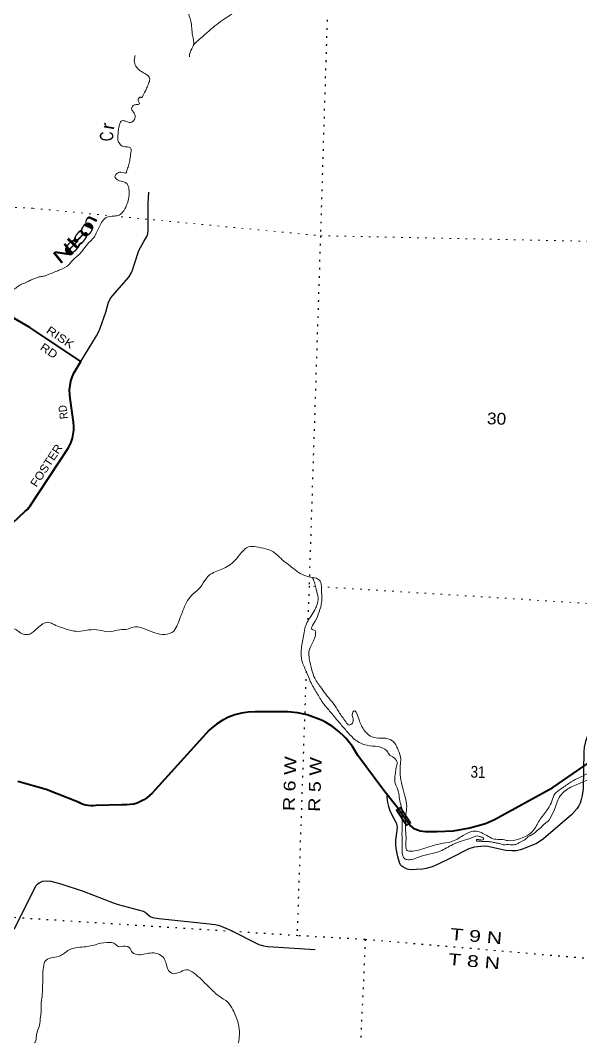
# Model space of a CAD drawing. Header units: feet. Extents: x -762378 to -505285, y -497909 to -353855.
# Drawn here: x -602644 to -594306, y -464566 to -449448 of the extents above; entities that cross this region are included whole.
import ezdxf

# ---------------------------------------------------------------- set-up
doc = ezdxf.new("R2010")
doc.units = ezdxf.units.FT
doc.header["$LTSCALE"] = 80
doc.linetypes.add('DOTTED', pattern=[1.5, 0.3, -1.2])
for name, color, linetype, lineweight in [('26', 7, 'Continuous', 40), ('29', 7, 'Continuous', 25), ('39', 7, 'Continuous', 13), ('6', 7, 'DOTTED', 25), ('61', 7, 'Continuous', 13), ('7', 7, 'DOTTED', 13)]:
    doc.layers.add(name, color=color, linetype=linetype, lineweight=lineweight)
doc.layers.add('27', color=7, linetype='Continuous')
doc.layers.add('41', color=7, linetype='Continuous')

msp = doc.modelspace()

# ---------------------------------------------------------------- linework, layer by layer
at = {"layer": '26'}
msp.add_line((-602502.86, -454015.72), (-603415.58, -453484.05), dxfattribs=at)
for points in [[(-602574.42, -456754.32), (-602534.15, -456718.37), (-602514.8, -456695.4), (-602497.96, -456670.53), (-601933.47, -455812.29), (-601914.31, -455778.45), (-601888.91, -455722.99), (-601869.44, -455665.18), (-601856.13, -455605.66), (-601849.11, -455545.07), (-601848.46, -455484.07), (-601854.19, -455423.35), (-601895.5, -455100.54), (-601900.27, -455076.6), (-601908.42, -455011.72), (-601909.75, -454946.34), (-601904.23, -454881.18), (-601891.93, -454816.96), (-601872.98, -454754.37), (-601847.6, -454694.11), (-601745.69, -454523.22), (-602502.86, -454015.72)], [(-603347.96, -457754.59), (-603337.01, -457696.33), (-603323.02, -457640.3), (-603305.91, -457590.49), (-603276.36, -457520.46), (-603249.94, -457471.31), (-603211.44, -457400.62), (-603149.61, -457310.9), (-603078.75, -457228.14), (-603032.37, -457182.36), (-602574.45, -456754.33)], [(-597019.08, -461173.44), (-597233.78, -460904.08), (-597619.2, -460384.32), (-597702.29, -460249.77), (-597798.99, -460124.64), (-597812.89, -460108.71), (-597901.97, -460025.27), (-597999.29, -459951.6), (-598103.78, -459888.5), (-598161.61, -459859.62), (-598375.52, -459777.9), (-598518.69, -459749.32), (-598664.06, -459735.86), (-598745.21, -459734.98), (-599150.45, -459735.02), (-599252.51, -459739.36), (-599353.56, -459754.34), (-599452.49, -459779.8), (-599548.22, -459815.47), (-599639.69, -459860.94), (-599725.91, -459915.73), (-599805.93, -459979.23), (-599835.65, -460006.58), (-600683.57, -460941.39), (-600720.73, -460980.04), (-600761.73, -461014.59), (-600806.12, -461044.67), (-600853.4, -461069.94), (-600903.07, -461090.14), (-600954.58, -461105.03), (-601007.37, -461114.45), (-601060.85, -461118.31), (-601114.43, -461116.55), (-601132.75, -461114.66), (-601516.28, -461125.49), (-601554.76, -461130.51), (-601593.55, -461131.49), (-601632.23, -461128.4), (-601670.37, -461121.29), (-601707.57, -461110.23), (-601743.4, -461095.35), (-601767.61, -461082.65), (-602260.56, -460886.82), (-602679.45, -460770.93)], [(-597019.08, -461173.44), (-596840.15, -461428.7), (-596806.76, -461452.57), (-596771.06, -461472.82), (-596733.43, -461489.22), (-596694.3, -461501.61), (-596654.09, -461509.83), (-596613.23, -461513.8), (-596572.19, -461513.49), (-596439.22, -461516.22), (-596195.61, -461501.5), (-595954.88, -461461.4), (-595719.66, -461396.36), (-595587.05, -461334), (-594719.04, -460860.14), (-593905.31, -460298.15)]]:
    msp.add_lwpolyline(points, dxfattribs=at)
at = {"layer": '29'}
msp.add_line((-598961.39, -463224.28), (-598254.17, -463269.08), dxfattribs=at)
for points in [[(-601745.69, -454523.22), (-601508.39, -454139.71), (-601482.85, -454087.53), (-601457.31, -454027.9), (-601372.16, -453790.44), (-601329.59, -453640.3), (-601295.53, -453573.22), (-601206.12, -453470.99), (-601031.57, -453266.54), (-600993.25, -453206.92), (-600974.09, -453164.32), (-600950.68, -453083.4), (-600878.3, -452870.43), (-600805.93, -452738.39), (-600759.1, -452661.72), (-600746.32, -452622.32), (-600742.07, -452563.76), (-600742.07, -452171.9), (-600729.29, -452005.79)], [(-593864.06, -459369.58), (-594040.95, -459670.43), (-594087.78, -459775.85), (-594232.54, -460177.29), (-594251.69, -460261.41), (-594258.08, -460330.62), (-594266.59, -460875.82), (-594283.62, -460978.04), (-594296.39, -461038.74), (-594313.43, -461093.04), (-594332.58, -461130.31), (-594364.51, -461177.16), (-594436.89, -461259.16), (-594858.37, -461621.2), (-594909.46, -461659.53), (-594960.55, -461691.47), (-595096.78, -461748.98), (-595198.96, -461787.31), (-595262.82, -461800.09), (-595330.94, -461802.22), (-595420.34, -461795.83), (-595688.56, -461736.2), (-595743.91, -461733), (-595892.91, -461747.91)], [(-595892.91, -461747.91), (-595969.55, -461773.46), (-596252.66, -461916.15), (-596427.22, -461999.21), (-596514.49, -462037.01), (-596569.84, -462054.58), (-596604.96, -462063.63), (-596660.31, -462072.15), (-596752.91, -462080.13), (-596817.83, -462082.8), (-596861.47, -462080.13), (-596885.95, -462074.28), (-596916.82, -462060.97), (-596953.01, -462041.27), (-596968.97, -462027.43), (-596984.93, -462007.73), (-597001.97, -461975.25), (-597027.51, -461890.59), (-597046.67, -461792.63), (-597055.19, -461715.96), (-597055.18, -461641.42), (-597036.02, -461500.87), (-597032.84, -461444.44), (-597034.96, -461422.08), (-597042.41, -461398.64), (-597080.72, -461324.11), (-597140.33, -461211.23), (-597152.04, -461177.7), (-597162.69, -461140.43), (-597176.52, -461081.32), (-597185.03, -461008.92), (-597185.03, -460965.24)], [(-602736.81, -462965.02), (-602598.31, -462692.94), (-602410.98, -462322.38), (-602387.56, -462296.83), (-602364.15, -462275.53), (-602313.06, -462254.23), (-602247.07, -462247.84), (-602189.6, -462254.23), (-602040.59, -462292.56), (-601708.51, -462399.04), (-601248.72, -462577.94), (-601189.11, -462600.3), (-600814.46, -462697.2), (-600784.66, -462712.1), (-600750.6, -462741.92), (-600710.16, -462780.25), (-600678.23, -462795.16), (-600580.31, -462807.94), (-599873.58, -462880.35), (-599745.86, -462898.45), (-599682, -462910.16), (-599622.39, -462934.65), (-599515.96, -462982.57), (-599094.48, -463195.54), (-599026.36, -463216.83), (-598961.39, -463224.28)]]:
    msp.add_lwpolyline(points, dxfattribs=at)
at = {"layer": '39'}
msp.add_line((-602469, -453303.06), (-602484.41, -453307.04), dxfattribs=at)
for points in [[(-600063.9, -449809.63), (-599801.79, -449575.31), (-599578.75, -449408.77), (-599474.56, -449337.35), (-599402.61, -449271.06), (-599288.4, -449199.91), (-599189.38, -449096.21), (-599044.21, -449068.11), (-598818.96, -448893.6), (-598535.15, -448704.65), (-598331.36, -448583.77), (-598100.47, -448499.81), (-597785.33, -448492.52), (-597505.9, -448393.84), (-597427.14, -448297.61), (-597314.14, -448119.96), (-597084.72, -447939.54), (-596976.05, -447773.83), (-596871.23, -447601.99), (-596643.65, -447415.49), (-596339.11, -447201), (-596146.56, -447049.68), (-596077.77, -446951.15), (-595987.19, -446710.62), (-595845.33, -446350.98), (-595839.21, -446347.13), (-595616.69, -445819), (-595529.22, -445391.56), (-595607.17, -444999.68), (-595739.62, -444620.35), (-595875.13, -444204.77), (-595853.33, -443757.42), (-595762.32, -443348.16), (-595643.51, -443026.05), (-595643.57, -443028.06), (-595705.17, -442777.25), (-595795.53, -442475.43), (-595872.53, -442123.75), (-595953.45, -441844.29), (-595992.53, -441652.36), (-596011.04, -441517.26)], [(-598157.57, -442130.39), (-598416.91, -442532.96), (-598653.61, -442761.39), (-599128.22, -442882.75), (-599689.86, -442804.83), (-600129.6, -442820.7), (-600359.5, -443019.19), (-600531.16, -443291.62), (-600710.47, -443626.11), (-600763.28, -443803.42), (-600799.9, -444051.48), (-600905.52, -444482.44), (-601018.53, -444965.41), (-601070.13, -445401.89), (-601074.25, -445634.79), (-600916.96, -445984.68), (-600696.26, -446440.8), (-600584.17, -446678.95), (-600516.81, -446787.29), (-600382.09, -447003.98), (-600238.56, -447343.44), (-600138.71, -447589.29), (-600117.52, -448080.02), (-600101.65, -448544.49), (-600129.72, -448849.04), (-600118.65, -448961.84), (-600177.58, -449143), (-600105.63, -449458.37), (-600081.11, -449669.98), (-600064.92, -449817.07), (-600117.94, -449926.07), (-600127.46, -449990.95)], [(-600933.56, -449970.51), (-600946.42, -450023.42), (-600933.36, -450112.25), (-600889.23, -450172.03), (-600824.59, -450218.46), (-600761.68, -450256.79), (-600719.28, -450308.47), (-600729.52, -450374.4), (-600757.87, -450441.71), (-600771.04, -450475.41), (-600805.32, -450540.5), (-600845.28, -450595.36), (-600847.22, -450593.29), (-600851.16, -450591.14), (-600877.55, -450600.27), (-600887.18, -450648.15), (-600872.57, -450690.83), (-600919.06, -450701.28), (-600963.68, -450715.8), (-600987.28, -450761.18), (-600947.49, -450830.85), (-600937.83, -450901.49), (-600957.14, -450938.99), (-600984, -450962.16), (-601069.89, -450951.15), (-601131.74, -450940.98), (-601169.83, -450999.92), (-601188.38, -451133.86), (-601191.62, -451230.16), (-601165.39, -451285.3), (-601112.57, -451325.29), (-601002.9, -451345.15), (-601002.26, -451445.61), (-601015.25, -451533.54), (-601033.98, -451613.24), (-601060.45, -451684.63), (-601065.4, -451712.58), (-601145.49, -451707.8), (-601214.56, -451733.53), (-601235.95, -451772.96), (-601195.49, -451822.57), (-601092.23, -451854.26), (-601047.36, -451891.97), (-601026.42, -451985.09), (-601032.47, -452105.4), (-601061.69, -452198.8), (-601121.37, -452303.19), (-601174.88, -452343.52), (-601247.63, -452359.08), (-601358.58, -452377.34), (-601467.5, -452514.17), (-601504.26, -452593.24), (-601551.31, -452680), (-601622, -452753.88), (-601703.59, -452853.49), (-601774.62, -452937.41), (-601878.05, -453030.24), (-601917.81, -453079.08), (-602054.9, -453158.7), (-602117.96, -453184.64), (-602250.16, -453238.32), (-602300.86, -453254.64), (-602365.39, -453264.46), (-602414.09, -453280.85), (-602469, -453303.06)], [(-603226.6, -453545.27), (-603175.94, -453534.86), (-603047.29, -453461.01), (-602954.77, -453448.11), (-602764.93, -453456.58), (-602623.94, -453373.12), (-602540.73, -453339.85), (-602484.41, -453307.04)], [(-598343.46, -458943.42), (-598350.03, -458840.76), (-598301.7, -458715.88), (-598267.14, -458642.76), (-598250.82, -458575.03), (-598257.15, -458524.6), (-598290.88, -458513.39), (-598306.64, -458504.81), (-598279.9, -458425.39), (-598210.92, -458283.15), (-598165.92, -458138.08), (-598157.86, -458017.84), (-598163.63, -457891.1), (-598180.23, -457788.08), (-598239.06, -457747.88), (-598348.67, -457726.01), (-598477.36, -457675.36), (-598577.26, -457603.61), (-598768.71, -457450.36), (-598895.58, -457345.54), (-598990.69, -457310.11), (-599136.09, -457278.96), (-599246.5, -457281.17), (-599351.52, -457361.9), (-599449.88, -457483.03), (-599646.84, -457612.8), (-599832.42, -457702.8), (-599901.38, -457784.77), (-599987.71, -457906.32), (-600097.29, -458002.96), (-600223.2, -458227.59), (-600258.3, -458316.76), (-600304.36, -458433.68), (-600361.83, -458532.12), (-600495.9, -458581.71), (-600641.57, -458558.6), (-600807.94, -458494.59), (-600933.43, -458468.15), (-601067.17, -458507.71), (-601163.62, -458512.41), (-601321.13, -458543.12), (-601472.74, -458517.79), (-601629.18, -458516.39), (-601788.35, -458536.99), (-601906.1, -458518.86), (-602064.86, -458467.17), (-602163.76, -458425.58), (-602237.16, -458400.95), (-602308.24, -458426.61), (-602384.4, -458484.23), (-602503.86, -458576.51), (-602580.28, -458581.9), (-602622.13, -458569.11)], [(-603266.3, -457595.83), (-603255.02, -457600.03), (-603200.18, -457692.16), (-603200.56, -457818.51), (-603198.88, -457942.93), (-603161.83, -458086.61), (-603152.83, -458173.16), (-603136.32, -458274.02), (-603107.88, -458377.29), (-603072.68, -458458.72), (-603027.68, -458488.33), (-602954.41, -458510.88), (-602892.37, -458510.99), (-602849.62, -458490.38), (-602781.45, -458486.68), (-602720.03, -458504.82), (-602649.67, -458553.35), (-602622.13, -458569.11)], [(-598280.08, -457774.58), (-598286.32, -457759), (-598290.93, -457745.18), (-598305.33, -457734.81)], [(-597174.15, -460337.1), (-597176.49, -460333.6), (-597276.39, -460261.85), (-597448.11, -460237.83), (-597579.21, -460199.15), (-597655.94, -460154.31), (-597764.65, -460046.1), (-597876.75, -459919.7), (-598027.11, -459737.73), (-598137.01, -459605.38), (-598232.21, -459453.45), (-598328.74, -459281.38), (-598384.33, -459144.88), (-598452.87, -458975.79), (-598463.71, -458820.75), (-598430.51, -458608.99), (-598410.64, -458495.18), (-598322.27, -458313.45), (-598260.79, -458215.14), (-598230.45, -458147.9), (-598212.64, -458036.03), (-598239.06, -457926.65), (-598256.53, -457849.72), (-598280.08, -457774.58)], [(-596906.36, -461259.07), (-596894.68, -461140.78), (-596916.21, -461005.45), (-596959.24, -460853.32), (-596984.58, -460711.84), (-596990.53, -460530.85), (-596981.42, -460438.77), (-597020.98, -460302.83), (-597047.08, -460243.67), (-597089.07, -460179.95), (-597205.68, -460127.71), (-597349.88, -460120.71), (-597456.87, -460080.85), (-597517.03, -460020.52), (-597564.63, -459944.56), (-597598.21, -459869.08), (-597640.31, -459749.11), (-597673.37, -459717.84), (-597696.22, -459741.15), (-597702.25, -459801.2), (-597691.44, -459837.73), (-597701.61, -459901.65), (-597750.72, -459930.08), (-597799.33, -459884.21), (-597906.62, -459733.87), (-597986.59, -459606.57), (-598077.33, -459500.99), (-598163.59, -459381.5), (-598263, -459235.45), (-598307.04, -459113.41), (-598343.46, -458943.42)], [(-597176.49, -460333.6), (-597139.97, -460381.06), (-597098.63, -460404.59), (-597063.57, -460435.93), (-597036.87, -460477.03), (-597045.04, -460541.02), (-597059.96, -460626.87), (-597070.88, -460712.87), (-597069.1, -460779.21), (-597024.78, -460893.23), (-597004.65, -461010.43), (-596983.84, -461107.56), (-596966.12, -461165.93)], [(-594188.15, -460648.69), (-594449.04, -460777.47), (-594592.74, -460874.94), (-594689.75, -460955.95), (-594733.47, -461062.9), (-594791.29, -461171.37), (-594842.22, -461244.82)], [(-594198.2, -460746.53), (-594384.4, -460823.9), (-594556.29, -460924.41), (-594623.24, -461006.45), (-594695.44, -461184.73), (-594765.76, -461326.09)], [(-596966.12, -461165.93), (-596962.24, -461419.65), (-596964.1, -461594.33), (-596960.2, -461717), (-596960.03, -461831.49), (-596926.8, -461917.01), (-596873.17, -461932.92), (-596798.69, -461925.46), (-596719.57, -461893.65)], [(-595761.88, -461541.86), (-595678.64, -461587.16), (-595587.17, -461627.4), (-595492.05, -461631.06), (-595382.29, -461649.35), (-595228.63, -461627.4), (-595126.19, -461587.16), (-595005.46, -461495.69), (-594954.24, -461411.55), (-594906.68, -461331.06), (-594842.22, -461244.82)], [(-595761.88, -461541.86), (-595814.01, -461517.63), (-595904.05, -461510.49), (-596054.62, -461573.58), (-596234.26, -461665.79), (-596391.77, -461696.49), (-596592.24, -461751.82), (-596719.9, -461789.59), (-596832.85, -461807.77), (-596888.62, -461795.8), (-596904.97, -461745.02), (-596904.05, -461598.42), (-596913.36, -461457.49), (-596906.36, -461259.07)], [(-595055.46, -461572.61), (-595003.09, -461543.84), (-594952.24, -461499.77), (-594876.54, -461435.37), (-594856.2, -461410.51), (-594812.14, -461376.61), (-594772.59, -461339.33), (-594765.76, -461326.09)], [(-595952.76, -461620.08), (-596209.63, -461708.82), (-596395.42, -461804.83), (-596559.48, -461851.38), (-596719.57, -461893.65)], [(-595952.76, -461620.08), (-595930.16, -461609.95), (-595896.26, -461594.13), (-595865.75, -461582.83), (-595829.6, -461581.7), (-595794.57, -461590.74), (-595775.36, -461597.52), (-595762.93, -461607.69), (-595752.76, -461613.34), (-595752.76, -461632.55), (-595777.62, -461640.46), (-595804.74, -461637.07), (-595826.21, -461633.68), (-595848.8, -461631.42), (-595856.71, -461640.46), (-595854.45, -461652.88), (-595840.9, -461656.27), (-595788.92, -461659.66), (-595732.43, -461663.05), (-595673.67, -461664.18), (-595619.44, -461672.09), (-595556.16, -461685.65), (-595512.1, -461693.56), (-595456.73, -461711.64), (-595410.41, -461709.38), (-595338.09, -461710.51), (-595271.43, -461704.86), (-595223.98, -461684.52), (-595146.01, -461641.59), (-595089.52, -461595.26), (-595055.46, -461572.61)], [(-602637.63, -465353.8), (-602591.3, -465294.37), (-602547.38, -465181.39), (-602567.65, -465068.21), (-602594.4, -464968.86), (-602579.14, -464872.97), (-602556.67, -464801.44), (-602534.74, -464745.96), (-602460.65, -464690.27), (-602414.41, -464627.59), (-602401.08, -464529.63), (-602367.65, -464430.36), (-602347.31, -464302.51), (-602335.65, -464194.45), (-602334.08, -464088.04), (-602319.68, -463957.98), (-602313.76, -463841.69), (-602309.04, -463701.24), (-602311.29, -463648.94), (-602301.44, -463534.79), (-602261.66, -463425.69), (-602156.11, -463389.17), (-602052.97, -463364.62), (-601917.55, -463274.9), (-601759.77, -463236.17), (-601637, -463224.35), (-601491.31, -463187.21), (-601305.95, -463163.49), (-601236.42, -463183.98), (-601187.61, -463223.83), (-601145.53, -463225.28), (-601025.57, -463237.47), (-600974.03, -463315.58), (-600880.8, -463346.93), (-600685.29, -463319.55), (-600581.63, -463339.2), (-600505.57, -463404.1), (-600474.14, -463483.52), (-600416.07, -463606.05), (-600281.88, -463612.7), (-600178.13, -463570.09), (-600057.52, -463622.47), (-599948.34, -463716.64), (-599835.77, -463829), (-599754.1, -463906.15), (-599683.86, -463964.82), (-599558.45, -464053.52), (-599480, -464166.71), (-599402.45, -464366.24), (-599384.14, -464537.61), (-599436.05, -464768.81), (-599495.73, -464873.2), (-599624.42, -465001.32), (-599717.84, -465154.76), (-599794.3, -465280.67), (-599866.49, -465458.95), (-599926.19, -465623.6), (-599969.19, -465768.74), (-600027.23, -465943.49), (-600060, -466082.96), (-600009.36, -466247.41), (-599897.52, -466381.84), (-599723.1, -466504.38), (-599511.59, -466598.07), (-599345.23, -466662.07), (-599192.56, -466715.56), (-598932.96, -466810.92), (-598771.64, -466965.14), (-598652.17, -467051.63), (-598561.34, -467094.94), (-598532.37, -467128.08), (-598459.37, -467164.75), (-598389.87, -467245.5), (-598248.31, -467391), (-598131.73, -467503.5), (-597974.81, -467669.62), (-597831.24, -467754.93), (-597724.78, -467810.84)]]:
    msp.add_spline(points, degree=3, dxfattribs=at)
at = {"layer": '6'}
msp.add_line((-598390.84, -459128.86), (-598526.65, -463072.78), dxfattribs=at)
for points in [[(-596710.96, -404352.24), (-596725.56, -405313.22), (-596850.68, -410602.87), (-596960.19, -415909.02), (-597079.25, -421196.82), (-597218.35, -426484.07), (-597346.11, -431797.75), (-597602.59, -437123.91), (-597859.96, -442407.86), (-598014.61, -447523.93), (-598098.3, -450043.88)], [(-598098.3, -450043.88), (-598178.08, -452652.09), (-598347.24, -457862.65), (-598365.27, -458386.36)], [(-602732.24, -462790.28), (-598497.9, -463059.79), (-597510.77, -463116.04), (-592903.92, -463510.45), (-587741.08, -463895.97), (-582373.37, -464035.5), (-576907.94, -464192.46), (-571585.42, -464244.06), (-571031.92, -464233.95)], [(-597510.77, -463116.04), (-597750.16, -468386.44), (-597980.16, -473430.66)]]:
    msp.add_lwpolyline(points, dxfattribs=at)
at = {"layer": '61'}
for p, q in [((-596987.12, -461152.85), (-596834.18, -461383.9)), ((-596833.87, -461385.22), (-596896.41, -461426.62))]:
    msp.add_line(p, q, dxfattribs=at)
msp.add_lwpolyline([(-596895.35, -461427.36), (-597049.66, -461194.25), (-596987.12, -461152.85)], dxfattribs=at)
msp.add_lwpolyline([(-596989.37, -461163.94), (-597038.56, -461196.5), (-596893.75, -461415.26), (-596844.56, -461382.7)], close=True, dxfattribs=at)
at = {"layer": '7'}
msp.add_line((-598256.58, -457868.29), (-598347.24, -457862.65), dxfattribs=at)
for points in [[(-602456.55, -452243.98), (-608840.9, -451891.82), (-611085.7, -451834.14)], [(-602456.55, -452243.98), (-598178.08, -452652.09), (-592913.68, -452761.93), (-587588.88, -453402.13), (-582310.79, -453701.25), (-577236.75, -453565.48), (-571950.13, -453730.32), (-570771.35, -453712.52)], [(-590786.41, -458357.12), (-593252.31, -458179.54), (-598162.63, -457874.13)]]:
    msp.add_lwpolyline(points, dxfattribs=at)

# ---------------------------------------------------------------- texts
at = {"layer": '27'}
for s, rotation, width, p in [('RISK', 326.107, 1.2, (-602269.28, -454087.15)), ('RD', 326.107, 1.15, (-602361.27, -454338.57)), ('RD', 97.293, 0.9, (-601934.04, -455371.3)), ('FOSTER', 56.666, 1.1, (-602404.66, -456401.29))]:
    msp.add_text(s, height=120, rotation=rotation, dxfattribs=dict(at, width=width)).set_placement(p)
at = {"layer": '41'}
for s, rotation, width, p in [('C', 90.409, 0.75, (-601259.33, -451245.53)), ('r', 80.297, 1.05, (-601253.61, -451084.72)), ('o', 53.67, 1.7, (-601665.95, -452705.61)), ('n', 64.521, 1.45, (-601579.63, -452587.67)), ('s', 54.492, 1.95, (-601759.26, -452823.3)), ('N', 38.95, 1.6, (-602061.34, -453088.23)), ('e', 44.808, 2.05, (-601922.28, -452977.68)), ('l', 46.59, 1.75, (-601820.6, -452877.13))]:
    msp.add_text(s, height=200, rotation=rotation, dxfattribs=dict(at, width=width)).set_placement(p)
at = {"layer": '6'}
for s, rotation, width, p in [('R 6 W', 88.028, 1.25, (-598562.63, -461211.83)), ('R 5 W', 88.028, 1.25, (-598186.01, -461222.95)), ('T 9 N', 355.107, 1.35, (-596251.7, -463123.47)), ('T 8 N', 355.107, 1.35, (-596283.08, -463497.15))]:
    msp.add_text(s, height=175, rotation=rotation, dxfattribs=dict(at, width=width)).set_placement(p)
at = {"layer": '7'}
for s, width, p in [('30', 1.1, (-595702.76, -455454.98)), ('31', 0.85, (-595946.74, -460711.5))]:
    msp.add_text(s, height=175, rotation=358.018, dxfattribs=dict(at, width=width)).set_placement(p)

doc.saveas('drawing.dxf')
